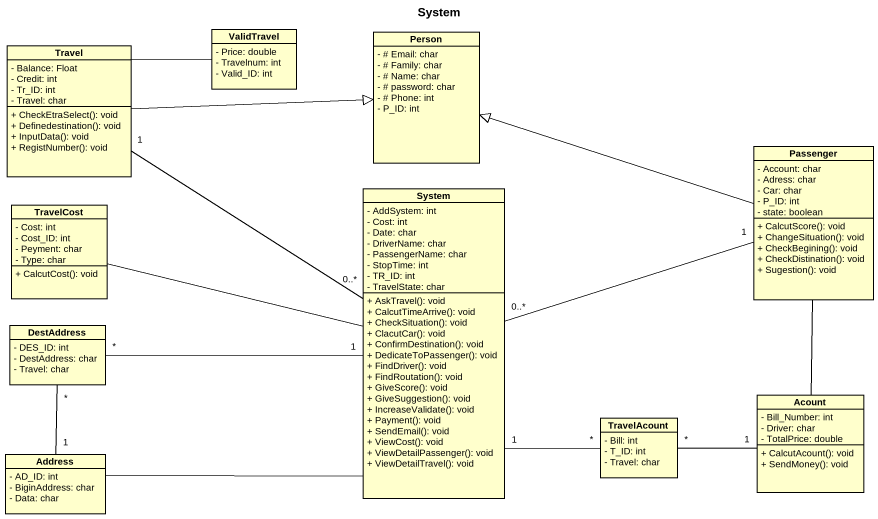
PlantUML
@startuml
title System
hide circle
hide empty members
skinparam classAttributeIconSize 0
class ValidTravel {
  - Price: double
  - Travelnum: int
  - Valid_ID: int
}
class "Person" as Person_ {
  - # Email: char
  - # Family: char
  - # Name: char
  - # password: char
  - # Phone: int
  - P_ID: int
}
class Travel {
  - Balance: Float
  - Credit: int
  - Tr_ID: int
  - Travel: char
  + CheckEtraSelect(): void
  + Definedestination(): void
  + InputData(): void
  + RegistNumber(): void
}
class Passenger {
  - Account: char
  - Adress: char
  - Car: char
  - P_ID: int
  - state: boolean
  + CalcutScore(): void
  + ChangeSituation(): void
  + CheckBegining(): void
  + CheckDistination(): void
  + Sugestion(): void
}
class System {
  - AddSystem: int
  - Cost: int
  - Date: char
  - DriverName: char
  - PassengerName: char
  - StopTime: int
  - TR_ID: int
  - TravelState: char
  + AskTravel(): void
  + CalcutTimeArrive(): void
  + CheckSituation(): void
  + ClacutCar(): void
  + ConfirmDestination(): void
  + DedicateToPassenger(): void
  + FindDriver(): void
  + FindRoutation(): void
  + GiveScore(): void
  + GiveSuggestion(): void
  + IncreaseValidate(): void
  + Payment(): void
  + SendEmail(): void
  + ViewCost(): void
  + ViewDetailPassenger(): void
  + ViewDetailTravel(): void
}
class TravelCost {
  - Cost: int
  - Cost_ID: int
  - Peyment: char
  - Type: char
  + CalcutCost(): void
}
class DestAddress {
  - DES_ID: int
  - DestAddress: char
  - Travel: char
}
class TravelAcount {
  - Bill: int
  - T_ID: int
  - Travel: char
}
class Acount {
  - Bill_Number: int
  - Driver: char
  - TotalPrice: double
  + CalcutAcount(): void
  + SendMoney(): void
}
class Address {
  - AD_ID: int
  - BiginAddress: char
  - Data: char
}
ValidTravel -left- Travel
Travel -right-|> Person_
Passenger -left-|> Person_
Passenger -- Acount
System "0..*" -up- "1" Travel
System "0..*" -right- "1" Passenger
System "1" -right- "*" TravelAcount
System -left- Address
TravelCost -right- System
DestAddress "*" -right- "1" System
DestAddress "*" -- "1" Address
TravelAcount "*" -right- "1" Acount
@enduml
